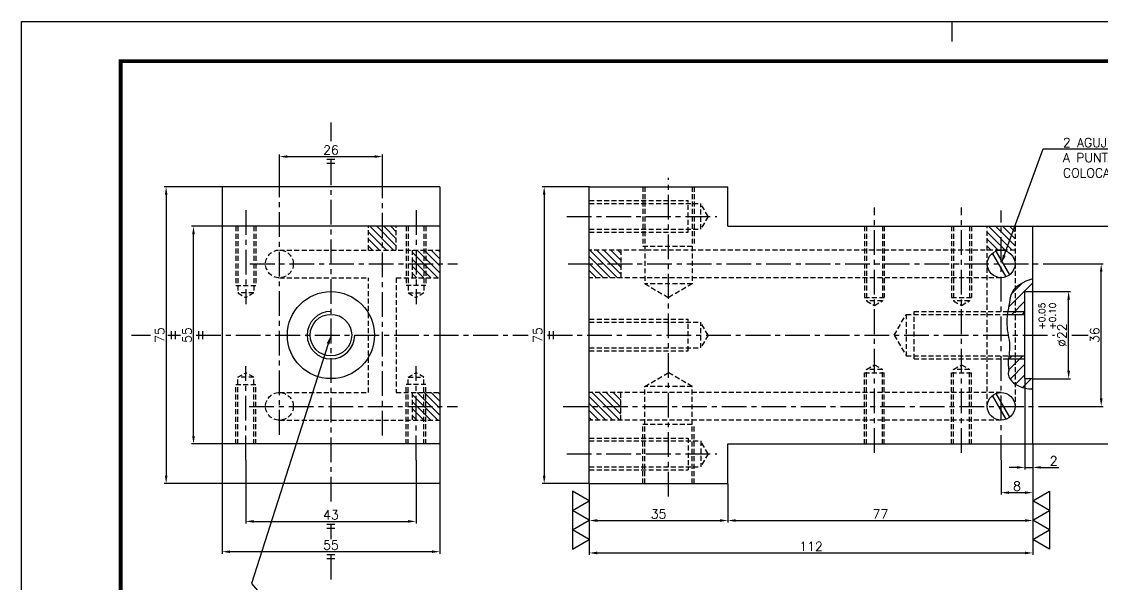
# Model space of a CAD drawing. Extents: x 0 to 420, y 0 to 297.
# Drawn here: x 0 to 272.9, y 154.8 to 297 of the extents above; entities that cross this region are included whole.
import ezdxf
from ezdxf import colors
from ezdxf.entities.mleader import LeaderData, LeaderLine
from ezdxf.math import Vec2, Vec3

# ---------------------------------------------------------------- set-up
doc = ezdxf.new("R2010")
doc.units = 0
doc.header["$LTSCALE"] = 5
doc.header["$MEASUREMENT"] = 0
doc.linetypes.add('CENTER', pattern=[2, 1.25, -0.25, 0.25, -0.25])
doc.linetypes.add('HIDDEN', pattern=[0.375, 0.25, -0.125])
doc.layers.get('0').update_dxf_attribs({"linetype": 'CONTINUOUS'})
doc.layers.get('DEFPOINTS').update_dxf_attribs({"linetype": 'CONTINUOUS'})
for name, color, linetype in [('0-CO', 3, 'CONTINUOUS'), ('CL', 1, 'CENTER'), ('CO', 3, 'CONTINUOUS'), ('FI', 1, 'CONTINUOUS'), ('OC', 1, 'HIDDEN'), ('RY', 5, 'CONTINUOUS')]:
    doc.layers.add(name, color=color, linetype=linetype)
doc.styles.add('ROMANS', font='ROMANS.SHX')
doc.dimstyles.new('1', dxfattribs={"dimtxt": 2.3, "dimasz": 2, "dimexe": 0.5, "dimexo": 0.0625, "dimgap": 0.5, "dimtad": 1, "dimdec": 4, "dimdsep": 46, "dimtxsty": 'ROMANS', "dimcen": -2, "dimclrt": 7, "dimadec": 0, "dimazin": 0, "dimtfac": 0.869565, "dimtdec": 4, "dimtmove": 0, "dimatfit": 3, "dimfxl": 1, "dimtolj": 1, "dimarcsym": 0})
pattern_1 = [(135, (12802.9719, 19673.561), (-0.883883476, -0.883883476), [])]
pattern_2 = [(135, (12838.3011, 19673.561), (-0.883883476, -0.883883476), [])]

# ---------------------------------------------------------------- blocks, each defined once
blk = doc.blocks.new('A3G')
blk.add_line((235, 292), (235, 297))
blk.add_lwpolyline([(0, 297), (420, 297), (420, 0), (0, 0)], close=True)
at = {"const_width": 1}
blk.add_lwpolyline([(25, 287), (410, 287), (410, 10), (25, 10)], close=True, dxfattribs=at)
blk = doc.blocks.new('*D32')
at = {"layer": 'CO', "color": 0, "lineweight": -2}
for p, q in [((143.35, 180.21), (143.35, 170.42)), ((178.35, 180.21), (178.35, 170.42)), ((145.35, 170.92), (176.35, 170.92))]:
    blk.add_line(p, q, dxfattribs=at)
at = {"layer": 'CO', "color": 0}
for points in [[(145.35, 171.26), (145.35, 170.59), (143.35, 170.92)], [(176.35, 171.26), (176.35, 170.59), (178.35, 170.92)]]:
    blk.add_solid(points, dxfattribs=at)
at = {"layer": 'DEFPOINTS', "color": 0}
for p in [(143.35, 180.27), (178.35, 180.27), (178.35, 170.92)]:
    blk.add_point(p, dxfattribs=at)
at = {"layer": 'CO', "color": 7, "insert": (160.85, 172.57), "char_height": 2.3, "attachment_point": 5, "style": 'ROMANS'}
blk.add_mtext('\\A1;35', dxfattribs=at)
blk = doc.blocks.new('*D33')
at = {"layer": 'CO', "color": 0, "lineweight": -2}
for p, q in [((255.35, 190.21), (255.35, 170.42)), ((178.35, 180.21), (178.35, 170.42)), ((180.35, 170.92), (253.35, 170.92))]:
    blk.add_line(p, q, dxfattribs=at)
at = {"layer": 'CO', "color": 0}
for points in [[(180.35, 171.26), (180.35, 170.59), (178.35, 170.92)], [(253.35, 171.26), (253.35, 170.59), (255.35, 170.92)]]:
    blk.add_solid(points, dxfattribs=at)
at = {"layer": 'DEFPOINTS', "color": 0}
for p in [(255.35, 190.27), (178.35, 180.27), (255.35, 170.92)]:
    blk.add_point(p, dxfattribs=at)
at = {"layer": 'CO', "color": 7, "insert": (216.85, 172.57), "char_height": 2.3, "attachment_point": 5, "style": 'ROMANS'}
blk.add_mtext('\\A1;77', dxfattribs=at)
blk = doc.blocks.new('*D34')
at = {"layer": 'CO', "color": 0, "lineweight": -2}
for p, q in [((255.35, 190.21), (255.35, 162.23)), ((143.35, 180.21), (143.35, 162.23)), ((145.35, 162.73), (253.35, 162.73))]:
    blk.add_line(p, q, dxfattribs=at)
at = {"layer": 'CO', "color": 0}
for points in [[(145.35, 163.06), (145.35, 162.39), (143.35, 162.73)], [(253.35, 163.06), (253.35, 162.39), (255.35, 162.73)]]:
    blk.add_solid(points, dxfattribs=at)
at = {"layer": 'DEFPOINTS', "color": 0}
for p in [(255.35, 190.27), (143.35, 180.27), (255.35, 162.73)]:
    blk.add_point(p, dxfattribs=at)
at = {"layer": 'CO', "color": 7, "insert": (199.35, 164.38), "char_height": 2.3, "attachment_point": 5, "style": 'ROMANS'}
blk.add_mtext('\\A1;112', dxfattribs=at)
blk = doc.blocks.new('*D43')
at = {"layer": 'CO', "color": 0, "lineweight": -2}
for p, q in [((255.35, 190.15), (255.35, 177.47)), ((247.35, 186.18), (247.35, 177.47)), ((249.35, 177.97), (253.35, 177.97))]:
    blk.add_line(p, q, dxfattribs=at)
at = {"layer": 'CO', "color": 0}
for points in [[(249.35, 178.31), (249.35, 177.64), (247.35, 177.97)], [(253.35, 178.31), (253.35, 177.64), (255.35, 177.97)]]:
    blk.add_solid(points, dxfattribs=at)
at = {"layer": 'DEFPOINTS', "color": 0}
for p in [(255.35, 190.21), (247.35, 186.25), (255.35, 177.97)]:
    blk.add_point(p, dxfattribs=at)
at = {"layer": 'CO', "color": 7, "insert": (251.35, 179.62), "char_height": 2.3, "attachment_point": 5, "style": 'ROMANS'}
blk.add_mtext('\\A1;8', dxfattribs=at)
blk = doc.blocks.new('*D44')
at = {"layer": 'CO', "color": 0, "lineweight": -2}
for p, q in [((259.73, 235.77), (273.12, 235.77)), ((272.62, 201.77), (272.62, 233.77)), ((259.73, 199.77), (273.12, 199.77))]:
    blk.add_line(p, q, dxfattribs=at)
at = {"layer": 'CO', "color": 0}
for points in [[(272.28, 233.77), (272.95, 233.77), (272.62, 235.77)], [(272.28, 201.77), (272.95, 201.77), (272.62, 199.77)]]:
    blk.add_solid(points, dxfattribs=at)
at = {"layer": 'DEFPOINTS', "color": 0}
for p in [(259.66, 235.77), (272.62, 235.77), (259.66, 199.77)]:
    blk.add_point(p, dxfattribs=at)
at = {"layer": 'CO', "color": 7, "insert": (270.97, 217.77), "char_height": 2.3, "attachment_point": 5, "rotation": 90, "style": 'ROMANS'}
blk.add_mtext('\\A1;36', dxfattribs=at)
blk = doc.blocks.new('*D45')
at = {"layer": 'CO', "color": 0, "lineweight": -2}
for p, q in [((255.41, 245.27), (281.31, 245.27)), ((280.81, 243.27), (280.81, 192.27)), ((255.41, 190.27), (281.31, 190.27))]:
    blk.add_line(p, q, dxfattribs=at)
at = {"layer": 'CO', "color": 0}
for points in [[(280.47, 243.27), (281.14, 243.27), (280.81, 245.27)], [(280.47, 192.27), (281.14, 192.27), (280.81, 190.27)]]:
    blk.add_solid(points, dxfattribs=at)
at = {"layer": 'DEFPOINTS', "color": 0}
for p in [(255.35, 245.27), (255.35, 190.27), (280.81, 190.27)]:
    blk.add_point(p, dxfattribs=at)
at = {"layer": 'CO', "color": 7, "insert": (279.16, 217.77), "char_height": 2.3, "attachment_point": 5, "rotation": 90, "style": 'ROMANS'}
blk.add_mtext('\\A1;55', dxfattribs=at)
blk = doc.blocks.new('*D46')
at = {"layer": 'CO', "color": 0, "lineweight": -2}
for p, q in [((143.29, 255.27), (131.46, 255.27)), ((131.96, 253.27), (131.96, 182.27)), ((143.29, 180.27), (131.46, 180.27))]:
    blk.add_line(p, q, dxfattribs=at)
at = {"layer": 'CO', "color": 0}
for points in [[(131.62, 253.27), (132.29, 253.27), (131.96, 255.27)], [(131.62, 182.27), (132.29, 182.27), (131.96, 180.27)]]:
    blk.add_solid(points, dxfattribs=at)
at = {"layer": 'DEFPOINTS', "color": 0}
for p in [(143.35, 255.27), (131.96, 180.27), (143.35, 180.27)]:
    blk.add_point(p, dxfattribs=at)
at = {"layer": 'CO', "color": 7, "insert": (130.31, 217.77), "char_height": 2.3, "attachment_point": 5, "rotation": 90, "style": 'ROMANS'}
blk.add_mtext('\\A1;75', dxfattribs=at)
blk = doc.blocks.new('*D47')
at = {"layer": 'CO', "color": 0, "lineweight": -2}
for p, q in [((50.61, 180.21), (50.61, 162.55)), ((105.61, 180.21), (105.61, 162.55)), ((103.61, 163.05), (52.61, 163.05))]:
    blk.add_line(p, q, dxfattribs=at)
at = {"layer": 'CO', "color": 0}
for points in [[(52.61, 163.38), (52.61, 162.71), (50.61, 163.05)], [(103.61, 163.38), (103.61, 162.71), (105.61, 163.05)]]:
    blk.add_solid(points, dxfattribs=at)
at = {"layer": 'DEFPOINTS', "color": 0}
for p in [(50.61, 180.27), (105.61, 180.27), (50.61, 163.05)]:
    blk.add_point(p, dxfattribs=at)
at = {"layer": 'CO', "color": 7, "insert": (78.11, 164.7), "char_height": 2.3, "attachment_point": 5, "style": 'ROMANS'}
blk.add_mtext('\\A1;55', dxfattribs=at)
blk = doc.blocks.new('*D48')
at = {"layer": 'CO', "color": 0, "lineweight": -2}
for p, q in [((50.54, 245.27), (42.91, 245.27)), ((43.41, 192.27), (43.41, 243.27)), ((50.54, 190.27), (42.91, 190.27))]:
    blk.add_line(p, q, dxfattribs=at)
at = {"layer": 'CO', "color": 0}
for points in [[(43.07, 243.27), (43.74, 243.27), (43.41, 245.27)], [(43.07, 192.27), (43.74, 192.27), (43.41, 190.27)]]:
    blk.add_solid(points, dxfattribs=at)
at = {"layer": 'DEFPOINTS', "color": 0}
for p in [(43.41, 245.27), (50.61, 245.27), (50.61, 190.27)]:
    blk.add_point(p, dxfattribs=at)
at = {"layer": 'CO', "color": 7, "insert": (41.76, 217.77), "char_height": 2.3, "attachment_point": 5, "rotation": 90, "style": 'ROMANS'}
blk.add_mtext('\\A1;55', dxfattribs=at)
blk = doc.blocks.new('*D49')
at = {"layer": 'CO', "color": 0, "lineweight": -2}
for p, q in [((50.54, 255.27), (35.99, 255.27)), ((36.49, 253.27), (36.49, 182.27)), ((50.54, 180.27), (35.99, 180.27))]:
    blk.add_line(p, q, dxfattribs=at)
at = {"layer": 'CO', "color": 0}
for points in [[(36.16, 253.27), (36.83, 253.27), (36.49, 255.27)], [(36.16, 182.27), (36.83, 182.27), (36.49, 180.27)]]:
    blk.add_solid(points, dxfattribs=at)
at = {"layer": 'DEFPOINTS', "color": 0}
for p in [(50.61, 255.27), (36.49, 180.27), (50.61, 180.27)]:
    blk.add_point(p, dxfattribs=at)
at = {"layer": 'CO', "color": 7, "insert": (34.84, 217.77), "char_height": 2.3, "attachment_point": 5, "rotation": 90, "style": 'ROMANS'}
blk.add_mtext('\\A1;75', dxfattribs=at)
blk = doc.blocks.new('*D51')
at = {"layer": 'CO', "color": 0, "lineweight": -2}
for p, q in [((65.11, 257.61), (65.11, 263.39)), ((67.11, 262.89), (89.11, 262.89)), ((91.11, 257.61), (91.11, 263.39))]:
    blk.add_line(p, q, dxfattribs=at)
at = {"layer": 'CO', "color": 0}
for points in [[(67.11, 263.23), (67.11, 262.56), (65.11, 262.89)], [(89.11, 263.23), (89.11, 262.56), (91.11, 262.89)]]:
    blk.add_solid(points, dxfattribs=at)
at = {"layer": 'DEFPOINTS', "color": 0}
for p in [(91.11, 262.89), (65.11, 257.55), (91.11, 257.55)]:
    blk.add_point(p, dxfattribs=at)
at = {"layer": 'CO', "color": 7, "insert": (78.11, 264.54), "char_height": 2.3, "attachment_point": 5, "style": 'ROMANS'}
blk.add_mtext('\\A1;26', dxfattribs=at)
blk = doc.blocks.new('*D52')
at = {"layer": 'CO', "color": 0, "lineweight": -2}
for p, q in [((56.61, 186.14), (56.61, 170.21)), ((99.61, 186.14), (99.61, 170.21)), ((58.61, 170.71), (97.61, 170.71))]:
    blk.add_line(p, q, dxfattribs=at)
at = {"layer": 'CO', "color": 0}
for points in [[(58.61, 171.04), (58.61, 170.37), (56.61, 170.71)], [(97.61, 171.04), (97.61, 170.37), (99.61, 170.71)]]:
    blk.add_solid(points, dxfattribs=at)
at = {"layer": 'DEFPOINTS', "color": 0}
for p in [(56.61, 186.2), (99.61, 186.2), (99.61, 170.71)]:
    blk.add_point(p, dxfattribs=at)
at = {"layer": 'CO', "color": 7, "insert": (78.11, 172.36), "char_height": 2.3, "attachment_point": 5, "style": 'ROMANS'}
blk.add_mtext('\\A1;43', dxfattribs=at)
blk = doc.blocks.new('*D53')
at = {"layer": 'CO', "color": 0, "lineweight": -2}
for p, q in [((255.41, 228.77), (264.89, 228.77)), ((264.39, 208.77), (264.39, 226.77)), ((255.41, 206.77), (264.89, 206.77))]:
    blk.add_line(p, q, dxfattribs=at)
at = {"layer": 'CO', "color": 0}
for points in [[(264.06, 226.77), (264.73, 226.77), (264.39, 228.77)], [(264.06, 208.77), (264.73, 208.77), (264.39, 206.77)]]:
    blk.add_solid(points, dxfattribs=at)
at = {"layer": 'DEFPOINTS', "color": 0}
for p in [(255.35, 228.77), (264.39, 228.77), (255.35, 206.77)]:
    blk.add_point(p, dxfattribs=at)
at = {"layer": 'CO', "color": 7, "insert": (262.74, 217.77), "char_height": 2.3, "attachment_point": 5, "rotation": 90, "style": 'ROMANS'}
blk.add_mtext('\\A1;%%C22', dxfattribs=at)
blk = doc.blocks.new('*D54')
at = {"layer": 'CO', "color": 0, "lineweight": -2}
for p, q in [((253.35, 206.71), (253.35, 183.85)), ((255.35, 190.21), (255.35, 183.85)), ((251.35, 184.35), (249.35, 184.35)), ((253.35, 184.35), (255.35, 184.35)), ((257.35, 184.35), (261.88, 184.35))]:
    blk.add_line(p, q, dxfattribs=at)
at = {"layer": 'CO', "color": 0}
for points in [[(251.35, 184.68), (251.35, 184.02), (253.35, 184.35)], [(257.35, 184.68), (257.35, 184.02), (255.35, 184.35)]]:
    blk.add_solid(points, dxfattribs=at)
at = {"layer": 'DEFPOINTS', "color": 0}
for p in [(253.35, 206.77), (255.35, 190.27), (255.35, 184.35)]:
    blk.add_point(p, dxfattribs=at)
at = {"layer": 'CO', "color": 7, "insert": (260.61, 186), "char_height": 2.3, "attachment_point": 5, "style": 'ROMANS'}
blk.add_mtext('\\A1;2', dxfattribs=at)
blk = doc.blocks.new('TOL')
at = {"layer": '0-CO', "style": 'ROMANS'}
for tag, p in [('TOLSUP', (2.34, 3.94)), ('TOLINF', (2.34, 1.29))]:
    blk.add_attdef(tag, p, '', height=1.64, dxfattribs=at)

msp = doc.modelspace()

# ---------------------------------------------------------------- hatches: boundary and pattern name
at = {"layer": 'CO'}
h = msp.add_hatch(dxfattribs=at)
h.set_pattern_fill('ANSI31', color=256, scale=10, angle=90, style=0)
h.set_pattern_definition(pattern_2)
h.paths.add_polyline_path([(94.60617, 239.27395), (94.60617, 245.27395), (91.10617, 245.27395), (91.10617, 239.27395)])
h.paths.add_polyline_path([(87.60617, 239.27395), (91.10617, 239.27395), (91.10617, 245.27395), (87.60617, 245.27395)])
h = msp.add_hatch(dxfattribs=at)
h.set_pattern_fill('ANSI31', color=256, scale=10, angle=90, style=0)
h.set_pattern_definition([(135, (12994.5428, 19673.561), (-0.883883476, -0.883883476), [])])
h.paths.add_polyline_path([(247.34794, 245.27395), (247.34794, 239.27395), (250.84794, 239.27395), (250.84794, 245.27395)])
h.paths.add_polyline_path([(243.84794, 245.27395), (243.84794, 239.27395), (247.34794, 239.27395), (247.34794, 245.27395)])
h = msp.add_hatch(dxfattribs=at)
h.set_pattern_fill('ANSI31', color=256, scale=10, angle=90, style=0)
h.set_pattern_definition([(135, (12838.3011, 19709.561), (-0.883883476, -0.883883476), [])])
h.paths.add_polyline_path([(102.10617, 235.77395), (102.10617, 232.27395), (105.60617, 232.27395), (105.60617, 235.77395)])
h.paths.add_polyline_path([(102.10617, 239.27395), (102.10617, 235.77395), (105.60617, 235.77395), (105.60617, 239.27395)])
h.paths.add_polyline_path([(101.60617, 239.27395), (101.60617, 235.77395), (102.10617, 235.77395), (102.10617, 239.27395)])
h.paths.add_polyline_path([(101.60617, 235.77395), (101.60617, 232.27395), (102.10617, 232.27395), (102.10617, 235.77395)])
h.paths.add_polyline_path([(99.60617, 235.77395), (99.60617, 232.27395), (101.60617, 232.27395), (101.60617, 235.77395)])
h.paths.add_polyline_path([(99.60617, 239.27395), (99.60617, 235.77395), (101.60617, 235.77395), (101.60617, 239.27395)])
h.paths.add_polyline_path([(98.60617, 239.27395), (98.60617, 235.77395), (99.60617, 235.77395), (99.60617, 239.27395)])
h.paths.add_polyline_path([(98.60617, 235.77395), (98.60617, 232.27395), (99.60617, 232.27395), (99.60617, 235.77395)])
h = msp.add_hatch(dxfattribs=at)
h.set_pattern_fill('ANSI31', color=256, scale=10, angle=90, style=0)
h.set_pattern_definition(pattern_1)
h.paths.add_polyline_path([(143.34794, 235.77395), (143.34794, 232.27395), (151.34794, 232.27395), (151.34794, 235.77395)])
h.paths.add_polyline_path([(143.34794, 239.27395), (143.34794, 235.77395), (151.34794, 235.77395), (151.34794, 239.27395)])
h = msp.add_hatch(dxfattribs=at)
h.set_pattern_fill('ANSI31', color=256, scale=10, angle=90, style=0)
h.set_pattern_definition(pattern_2)
h.paths.add_polyline_path([(102.10617, 199.77395), (102.10617, 196.27395), (105.60617, 196.27395), (105.60617, 199.77395)])
h.paths.add_polyline_path([(102.10617, 203.27395), (102.10617, 199.77395), (105.60617, 199.77395), (105.60617, 203.27395)])
h.paths.add_polyline_path([(101.60617, 203.27395), (101.60617, 199.77395), (102.10617, 199.77395), (102.10617, 203.27395)])
h.paths.add_polyline_path([(101.60617, 199.77395), (101.60617, 196.27395), (102.10617, 196.27395), (102.10617, 199.77395)])
h.paths.add_polyline_path([(99.60617, 199.77395), (99.60617, 196.27395), (101.60617, 196.27395), (101.60617, 199.77395)])
h.paths.add_polyline_path([(99.60617, 203.27395), (99.60617, 199.77395), (101.60617, 199.77395), (101.60617, 203.27395)])
h.paths.add_polyline_path([(98.60617, 203.27395), (98.60617, 199.77395), (99.60617, 199.77395), (99.60617, 203.27395)])
h.paths.add_polyline_path([(98.60617, 199.77395), (98.60617, 196.27395), (99.60617, 196.27395), (99.60617, 199.77395)])
h = msp.add_hatch(dxfattribs=at)
h.set_pattern_fill('ANSI31', color=256, scale=10, angle=90, style=0)
h.set_pattern_definition(pattern_1)
h.paths.add_polyline_path([(143.34794, 199.77395), (143.34794, 196.27395), (151.34794, 196.27395), (151.34794, 199.77395)])
h.paths.add_polyline_path([(143.34794, 203.27395), (143.34794, 199.77395), (151.34794, 199.77395), (151.34794, 203.27395)])
at = {"layer": 'RY'}
h = msp.add_hatch(dxfattribs=at)
h.set_pattern_fill('ANSI31', color=256, scale=15, style=0)
h.set_pattern_definition([(45, (9952.4149, -10022.9825), (-1.32582521, 1.32582521), [])])
h.paths.add_polyline_path([(253.34794, 228.77395), (255.34794, 228.77395), (255.34794, 232.01217), (253.56692, 231.38177), (252.20557, 230.69262), (251.20281, 229.95732), (250.84794, 229.57042), (250.84794, 223.77395), (253.34794, 223.77395)])
h.paths.add_polyline_path([(250.84794, 229.57042), (250.49759, 229.18847), (250.02885, 228.39865), (249.73552, 227.60045), (249.55655, 226.80648), (249.43086, 226.02932), (249.30867, 225.27874), (249.1852, 224.55324), (249.06692, 223.84847), (249.05538, 223.77395), (250.84794, 223.77395)])
h.paths.add_polyline_path([(250.84794, 223.77395), (249.05538, 223.77395), (248.96034, 223.1601), (248.94254, 223.02395), (250.84794, 223.02395)])
h.paths.add_polyline_path([(253.34794, 223.77395), (250.84794, 223.77395), (250.84794, 223.02395), (253.34794, 223.02395)])
h.paths.add_polyline_path([(253.34794, 211.77395), (250.84794, 211.77395), (250.84794, 205.45043), (251.05653, 205.29826), (251.72298, 204.91953), (252.48784, 204.59777), (253.34861, 204.35611), (254.3028, 204.21768), (255.34794, 204.20561), (255.34794, 206.77395), (253.34794, 206.77395)])
h.paths.add_polyline_path([(250.84794, 211.77395), (249.17928, 211.77395), (249.1376, 211.45446), (249.10111, 211.05396), (249.09211, 210.69595), (249.10601, 210.37572), (249.13545, 210.08693), (249.17307, 209.82326), (249.2115, 209.57838), (249.24339, 209.34596), (249.26138, 209.11966), (249.25811, 208.89316), (249.2303, 208.66057), (249.19099, 208.41783), (249.1573, 208.1613), (249.14636, 207.88736), (249.17528, 207.59239), (249.26118, 207.27276), (249.4212, 206.92485), (249.67244, 206.54503), (250.02877, 206.13414), (250.49096, 205.71084), (250.84794, 205.45043)])
h.paths.add_polyline_path([(250.84794, 212.52395), (249.28567, 212.52395), (249.26458, 212.37407), (249.19516, 211.89564), (249.17928, 211.77395), (250.84794, 211.77395)])
h.paths.add_polyline_path([(253.34794, 212.52395), (250.84794, 212.52395), (250.84794, 211.77395), (253.34794, 211.77395)])

# ---------------------------------------------------------------- linework, layer by layer
for p, q in [((105.60617, 255.27395), (50.60617, 255.27395)), ((50.60617, 255.27395), (50.60617, 180.27395)), ((105.60617, 255.27395), (105.60617, 180.27395)), ((143.34794, 255.27395), (178.34794, 255.27395)), ((143.34794, 180.27395), (143.34794, 255.27395)), ((178.34794, 245.27395), (178.34794, 255.27395)), ((105.60617, 245.27395), (50.60617, 245.27395)), ((178.34794, 245.27395), (255.34794, 245.27395)), ((255.34794, 190.27395), (255.34794, 245.27395)), ((248.64697, 232.52395), (245.18287, 238.52395)), ((249.513, 233.02395), (246.0489, 239.02395)), ((253.34794, 228.77395), (255.34794, 228.77395)), ((253.34794, 206.77395), (253.34794, 228.77395)), ((248.94254, 223.02395), (253.34794, 223.02395)), ((249.28567, 212.52395), (253.34794, 212.52395)), ((253.34794, 206.77395), (255.34794, 206.77395)), ((248.64697, 196.52395), (245.18287, 202.52395)), ((249.513, 197.02395), (246.0489, 203.02395)), ((105.60617, 190.27395), (50.60617, 190.27395)), ((178.34794, 190.27395), (255.34794, 190.27395)), ((178.34794, 180.27395), (178.34794, 190.27395)), ((105.60617, 180.27395), (50.60617, 180.27395)), ((143.34794, 180.27395), (178.34794, 180.27395))]:
    msp.add_line(p, q)
for centre, radius in [((247.34794, 235.77395), 3.5), ((78.10617, 217.77395), 11), ((78.10617, 217.77395), 5.25), ((247.34794, 199.77395), 3.5)]:
    msp.add_circle(centre, radius)
at = {"layer": 'CL'}
for p, q in [((78.10617, 271.52439), (78.10617, 266.79201)), ((78.10617, 261.94421), (78.10617, 174.45971)), ((65.10617, 192.60943), (65.10617, 257.54565)), ((91.10617, 192.39663), (91.10617, 257.54565)), ((163.34794, 176.98246), (163.34794, 257.54565)), ((56.60617, 249.34713), (56.60617, 225.5863)), ((99.60617, 249.34713), (99.60617, 225.5863)), ((215.34794, 188.04637), (215.34794, 250.01057)), ((237.34794, 188.04637), (237.34794, 250.01057)), ((247.34794, 186.24695), (247.34794, 249.25655)), ((137.64594, 247.77395), (175.56421, 247.77395)), ((57.65598, 235.77395), (110.05408, 235.77395)), ((137.97403, 235.77395), (259.66353, 235.77395)), ((27.74363, 217.77395), (32.51876, 217.77395)), ((36.95408, 217.77395), (40.15013, 217.77395)), ((44.06365, 217.77395), (127.95173, 217.77395)), ((132.81831, 217.77395), (260.86185, 217.77395)), ((265.1994, 217.77395), (269.32807, 217.77395)), ((56.60617, 186.20078), (56.60617, 209.96161)), ((99.60617, 186.20078), (99.60617, 209.96161)), ((57.46366, 199.77395), (110.05408, 199.77395)), ((136.7922, 199.77395), (259.66353, 199.77395)), ((137.64594, 187.77395), (175.56421, 187.77395)), ((78.10617, 170.01731), (78.10617, 166.21874)), ((78.10617, 162.29139), (78.10617, 155.29429))]:
    msp.add_line(p, q, dxfattribs=at)
at = {"layer": 'CO'}
for p, q in [((79.07808, 262.11851), (77.07796, 262.11851)), ((79.07808, 261.11851), (77.07796, 261.11851)), ((37.77241, 218.74586), (37.77241, 216.74574)), ((38.77241, 218.74586), (38.77241, 216.74574)), ((44.68716, 218.74586), (44.68716, 216.74574)), ((45.68716, 218.74586), (45.68716, 216.74574)), ((133.23613, 218.74586), (133.23613, 216.74574)), ((134.23613, 218.74586), (134.23613, 216.74574)), ((79.07808, 169.93203), (77.07796, 169.93203)), ((79.07808, 168.93203), (77.07796, 168.93203)), ((79.07808, 162.27133), (77.07796, 162.27133)), ((79.07808, 161.27133), (77.07796, 161.27133))]:
    msp.add_line(p, q, dxfattribs=at)
for points in [[(143.34794, 175.9362), (139.11454, 178.38035), (139.11454, 173.49205)], [(255.34794, 175.9362), (259.58133, 178.38035), (259.58133, 173.49205)], [(143.34794, 171.04789), (139.11454, 173.49205), (139.11454, 168.60374)], [(255.34794, 171.04789), (259.58133, 173.49205), (259.58133, 168.60374)], [(143.34794, 166.15959), (139.11454, 168.60374), (139.11454, 163.71544)], [(255.34794, 166.15959), (259.58133, 168.60374), (259.58133, 163.71544)]]:
    msp.add_lwpolyline(points, close=True, dxfattribs=at)
at = {"layer": 'FI'}
for p, q in [((249.05538, 223.77395), (253.34794, 223.77395)), ((249.17928, 211.77395), (253.34794, 211.77395))]:
    msp.add_line(p, q, dxfattribs=at)
msp.add_lwpolyline([(255.34794, 232.01217), (253.56692, 231.38177), (252.20557, 230.69262), (251.20281, 229.95732), (250.49759, 229.18847), (250.02885, 228.39865), (249.73552, 227.60045), (249.55655, 226.80648), (249.43086, 226.02932), (249.30867, 225.27874), (249.1852, 224.55324), (249.06692, 223.84847), (248.96034, 223.1601), (248.87193, 222.48379), (248.80818, 221.81521), (248.77557, 221.15003), (248.78059, 220.48391), (248.82683, 219.81369), (248.90626, 219.14094), (249.00795, 218.46842), (249.12098, 217.79886), (249.23441, 217.13502), (249.33733, 216.47965), (249.4188, 215.83549), (249.4679, 215.2053), (249.47706, 214.59193), (249.45211, 213.9987), (249.40225, 213.42903), (249.33668, 212.88635), (249.26458, 212.37407), (249.19516, 211.89564), (249.1376, 211.45446), (249.10111, 211.05396), (249.09211, 210.69595), (249.10601, 210.37572), (249.13545, 210.08693), (249.17307, 209.82326), (249.2115, 209.57838), (249.24339, 209.34596), (249.26138, 209.11966), (249.25811, 208.89316), (249.2303, 208.66057), (249.19099, 208.41783), (249.1573, 208.1613), (249.14636, 207.88736), (249.17528, 207.59239), (249.26118, 207.27276), (249.4212, 206.92485), (249.67244, 206.54503), (250.02877, 206.13414), (250.49096, 205.71084), (251.05653, 205.29826), (251.72298, 204.91953), (252.48784, 204.59777), (253.34861, 204.35611), (254.3028, 204.21768), (255.34794, 204.20561)], dxfattribs=at)
msp.add_arc((78.10617, 217.77395), 6, 90, 0, dxfattribs=at)
at = {"layer": 'OC'}
for p, q in [((156.84794, 255.27395), (156.84794, 240.27395)), ((157.34794, 255.27395), (157.34794, 230.73806)), ((169.34794, 255.27395), (169.34794, 230.73806)), ((169.84794, 255.27395), (169.84794, 240.27395)), ((143.34794, 251.77395), (168.34794, 251.77395)), ((168.34794, 243.77395), (168.34794, 251.77395)), ((143.34794, 251.02395), (171.47155, 251.02395)), ((173.34794, 247.77395), (171.47155, 251.02395)), ((171.47155, 244.52395), (171.47155, 251.02395)), ((173.34794, 247.77395), (171.47155, 244.52395)), ((54.10617, 245.27395), (54.10617, 230.27395)), ((54.60617, 245.27395), (54.60617, 228.42865)), ((58.60617, 245.27395), (58.60617, 228.42865)), ((59.10617, 245.27395), (59.10617, 230.27395)), ((87.60617, 239.27395), (87.60617, 245.27395)), ((94.60617, 239.27395), (94.60617, 245.27395)), ((97.10617, 245.27395), (97.10617, 230.27395)), ((97.60617, 245.27395), (97.60617, 228.42865)), ((101.60617, 245.27395), (101.60617, 228.42865)), ((102.10617, 245.27395), (102.10617, 230.27395)), ((143.34794, 244.52395), (171.47155, 244.52395)), ((143.34794, 243.77395), (168.34794, 243.77395)), ((212.84794, 245.27395), (212.84794, 227.27395)), ((213.34794, 245.27395), (213.34794, 226.42865)), ((217.34794, 245.27395), (217.34794, 226.42865)), ((217.84794, 245.27395), (217.84794, 227.27395)), ((234.84794, 245.27395), (234.84794, 227.27395)), ((235.34794, 245.27395), (235.34794, 226.42865)), ((239.34794, 245.27395), (239.34794, 226.42865)), ((239.84794, 245.27395), (239.84794, 227.27395)), ((243.84794, 199.77395), (243.84794, 245.27395)), ((250.84794, 245.27395), (250.84794, 199.77395)), ((156.84794, 240.27395), (169.84794, 240.27395)), ((65.10617, 239.27395), (105.60617, 239.27395)), ((98.60617, 239.27395), (98.60617, 232.27395)), ((250.84794, 239.27395), (143.34794, 239.27395)), ((151.34794, 239.27395), (151.34794, 232.27395)), ((65.10617, 232.27395), (87.60617, 232.27395)), ((87.60617, 203.27395), (87.60617, 232.27395)), ((94.60617, 232.27395), (105.60617, 232.27395)), ((94.60617, 232.27395), (94.60617, 203.27395)), ((247.34794, 232.27395), (143.34794, 232.27395)), ((54.10617, 230.27395), (59.10617, 230.27395)), ((102.10617, 230.27395), (97.10617, 230.27395)), ((157.34794, 230.73806), (163.34794, 227.27395)), ((169.34794, 230.73806), (157.34794, 230.73806)), ((169.34794, 230.73806), (163.34794, 227.27395)), ((54.60617, 228.42865), (56.60617, 227.27395)), ((58.60617, 228.42865), (54.60617, 228.42865)), ((58.60617, 228.42865), (56.60617, 227.27395)), ((97.60617, 228.42865), (99.60617, 227.27395)), ((97.60617, 228.42865), (101.60617, 228.42865)), ((101.60617, 228.42865), (99.60617, 227.27395)), ((212.84794, 227.27395), (217.84794, 227.27395)), ((234.84794, 227.27395), (239.84794, 227.27395)), ((213.34794, 226.42865), (215.34794, 225.27395)), ((217.34794, 226.42865), (213.34794, 226.42865)), ((215.34794, 225.27395), (217.34794, 226.42865)), ((235.34794, 226.42865), (237.34794, 225.27395)), ((239.34794, 226.42865), (235.34794, 226.42865)), ((237.34794, 225.27395), (239.34794, 226.42865)), ((143.34794, 221.77395), (168.34794, 221.77395)), ((168.34794, 213.77395), (168.34794, 221.77395)), ((220.34794, 217.77395), (223.37902, 223.02395)), ((223.37902, 223.02395), (248.94254, 223.02395)), ((223.37902, 223.02395), (223.37902, 212.52395)), ((225.34794, 223.77395), (249.05538, 223.77395)), ((225.34794, 211.77395), (225.34794, 223.77395)), ((143.34794, 221.02395), (171.47155, 221.02395)), ((173.34794, 217.77395), (171.47155, 221.02395)), ((171.47155, 214.52395), (171.47155, 221.02395)), ((173.34794, 217.77395), (171.47155, 214.52395)), ((220.34794, 217.77395), (223.37902, 212.52395)), ((143.34794, 214.52395), (171.47155, 214.52395)), ((143.34794, 213.77395), (168.34794, 213.77395)), ((213.34794, 209.11925), (215.34794, 210.27395)), ((215.34794, 210.27395), (217.34794, 209.11925)), ((223.37902, 212.52395), (249.28567, 212.52395)), ((225.34794, 211.77395), (249.17928, 211.77395)), ((235.34794, 209.11925), (237.34794, 210.27395)), ((237.34794, 210.27395), (239.34794, 209.11925)), ((54.60617, 207.11925), (56.60617, 208.27395)), ((58.60617, 207.11925), (56.60617, 208.27395)), ((97.60617, 207.11925), (99.60617, 208.27395)), ((101.60617, 207.11925), (99.60617, 208.27395)), ((157.34794, 204.80985), (163.34794, 208.27395)), ((169.34794, 204.80985), (163.34794, 208.27395)), ((212.84794, 208.27395), (217.84794, 208.27395)), ((212.84794, 190.27395), (212.84794, 208.27395)), ((213.34794, 190.27395), (213.34794, 209.11925)), ((217.34794, 209.11925), (213.34794, 209.11925)), ((217.34794, 190.27395), (217.34794, 209.11925)), ((217.84794, 190.27395), (217.84794, 208.27395)), ((234.84794, 208.27395), (239.84794, 208.27395)), ((234.84794, 190.27395), (234.84794, 208.27395)), ((235.34794, 190.27395), (235.34794, 209.11925)), ((239.34794, 209.11925), (235.34794, 209.11925)), ((239.34794, 190.27395), (239.34794, 209.11925)), ((239.84794, 190.27395), (239.84794, 208.27395)), ((54.10617, 205.27395), (59.10617, 205.27395)), ((54.10617, 190.27395), (54.10617, 205.27395)), ((54.60617, 190.27395), (54.60617, 207.11925)), ((58.60617, 207.11925), (54.60617, 207.11925)), ((58.60617, 190.27395), (58.60617, 207.11925)), ((59.10617, 190.27395), (59.10617, 205.27395)), ((102.10617, 205.27395), (97.10617, 205.27395)), ((97.10617, 190.27395), (97.10617, 205.27395)), ((97.60617, 190.27395), (97.60617, 207.11925)), ((97.60617, 207.11925), (101.60617, 207.11925)), ((101.60617, 190.27395), (101.60617, 207.11925)), ((102.10617, 190.27395), (102.10617, 205.27395)), ((157.34794, 180.27395), (157.34794, 204.80985)), ((169.34794, 204.80985), (157.34794, 204.80985)), ((169.34794, 180.27395), (169.34794, 204.80985)), ((65.10617, 203.27395), (87.60617, 203.27395)), ((94.60617, 203.27395), (105.60617, 203.27395)), ((98.60617, 203.27395), (98.60617, 196.27395)), ((247.34794, 203.27395), (143.34794, 203.27395)), ((151.34794, 196.27395), (151.34794, 203.27395)), ((65.10617, 196.27395), (105.60617, 196.27395)), ((247.34794, 196.27395), (143.34794, 196.27395)), ((156.84794, 195.27395), (169.84794, 195.27395)), ((156.84794, 180.27395), (156.84794, 195.27395)), ((169.84794, 180.27395), (169.84794, 195.27395)), ((143.34794, 191.77395), (168.34794, 191.77395)), ((168.34794, 191.77395), (168.34794, 183.77395)), ((143.34794, 191.02395), (171.47155, 191.02395)), ((173.34794, 187.77395), (171.47155, 191.02395)), ((171.47155, 191.02395), (171.47155, 184.52395)), ((173.34794, 187.77395), (171.47155, 184.52395)), ((143.34794, 184.52395), (171.47155, 184.52395)), ((143.34794, 183.77395), (168.34794, 183.77395))]:
    msp.add_line(p, q, dxfattribs=at)
for centre in [(65.10617, 235.77395), (65.10617, 199.77395)]:
    msp.add_circle(centre, 3.5, dxfattribs=at)

# ---------------------------------------------------------------- block references
msp.add_blockref('A3G', (0, 0))
at = {"layer": 'CO', "rotation": 90}
msp.add_blockref('TOL', (262.41439, 216.86951), dxfattribs=at).add_auto_attribs({'TOLINF': '+0.10', 'TOLSUP': '+0.05'})

# ---------------------------------------------------------------- dimensions: what is measured, and where the dimension line sits
at = {"layer": 'CO'}
for base, p1, p2, picture, middle in [((91.10617, 262.89251), (65.10617, 257.54565), (91.10617, 257.54565), '*D51', (78.10617, 264.54251)), ((255.34794, 184.35096), (253.34794, 206.77395), (255.34794, 190.27395), '*D54', (260.6146, 186.00096)), ((255.34794, 162.72633), (143.34794, 180.27395), (255.34794, 190.27395), '*D34', (199.34794, 164.37633)), ((255.34794, 177.97332), (247.34794, 186.24695), (255.34794, 190.21145), '*D43', (251.34794, 179.62332)), ((99.60617, 170.70603), (56.60617, 186.20078), (99.60617, 186.20078), '*D52', (78.10617, 172.35603)), ((50.60617, 163.04533), (105.60617, 180.27395), (50.60617, 180.27395), '*D47', (78.10617, 164.69533)), ((178.34794, 170.92496), (143.34794, 180.27395), (178.34794, 180.27395), '*D32', (160.84794, 172.57496))]:
    dim = msp.add_linear_dim(base=base, p1=p1, p2=p2, dimstyle='1', dxfattribs=at)
    dim.commit()
    dim.dimension.update_dxf_attribs({"geometry": picture, "text_midpoint": middle})
for base, p1, p2, picture, middle in [((36.49303, 180.27395), (50.60617, 255.27395), (50.60617, 180.27395), '*D49', (34.84303, 217.77395)), ((131.95675, 180.27395), (143.34794, 255.27395), (143.34794, 180.27395), '*D46', (130.30675, 217.77395)), ((43.40778, 245.27395), (50.60617, 190.27395), (50.60617, 245.27395), '*D48', (41.75778, 217.77395)), ((280.80547, 190.27395), (255.34794, 245.27395), (255.34794, 190.27395), '*D45', (279.15547, 217.77395)), ((272.6169, 235.77395), (259.66353, 199.77395), (259.66353, 235.77395), '*D44', (270.9669, 217.77395))]:
    dim = msp.add_linear_dim(base=base, p1=p1, p2=p2, angle=90, dimstyle='1', dxfattribs=at)
    dim.commit()
    dim.dimension.update_dxf_attribs({"geometry": picture, "text_midpoint": middle})
dim = msp.add_linear_dim(base=(264.39289, 228.77395), p1=(255.34794, 206.77395), p2=(255.34794, 228.77395), angle=90, text='%%C<>', dimstyle='1', dxfattribs=at)
dim.commit()
dim.dimension.update_dxf_attribs({"geometry": '*D53', "text_midpoint": (262.74289, 217.77395)})
dim = msp.add_linear_dim(base=(255.34794, 170.92496), p1=(178.34794, 180.27395), p2=(255.34794, 190.27395), dimstyle='1', override={"dimtmove": 1}, dxfattribs=at)
dim.commit()
dim.dimension.update_dxf_attribs({"geometry": '*D33', "text_midpoint": (216.84794, 172.57496)})

# ---------------------------------------------------------------- leaders
ml = msp.add_multileader_mtext('Standard', dxfattribs=at)
ml.set_content('2 AGUJ %%C7 PROF\\PA PUNTA DE MECHA : 44\\PCOLOCAR TAPON', color=7, style='ROMANS')
ml.set_leader_properties(color=256, linetype='ByLayer', lineweight=-1)
ml.build(insert=Vec2(0, 0))
ml.multileader.update_dxf_attribs({"text_left_attachment_type": 6, "text_right_attachment_type": 5, "dogleg_length": 4, "arrow_head_size": 2.3})
ctx = ml.context
ctx.base_point, ctx.char_height, ctx.arrow_head_size, ctx.landing_gap_size, ctx.plane_origin = Vec3(261.94732, 264.82627), 2.3, 2.3, 1, Vec3(247.34794, 235.77395)
ctx.left_attachment, ctx.right_attachment = 6, 5
notes = []
notes.append((ctx, [(0, (1, 1, 0), (257.94732, 264.82627), (1, 0), 4, [(0, [(247.34794, 235.77395)], 0, [])])]))
ctx.mtext.insert, ctx.mtext.flow_direction = Vec3(262.94732, 267.58627), 5
ml = msp.add_multileader_mtext('Standard', dxfattribs=at)
ml.set_content('1 AGUJ. %%C10.25 ROF 35\\PRM 12x1.75 PROF 30', color=7, style='ROMANS')
ml.set_leader_properties(color=256, linetype='ByLayer', lineweight=-1)
ml.build(insert=Vec2(0, 0))
ml.multileader.update_dxf_attribs({"text_left_attachment_type": 6, "text_right_attachment_type": 5, "dogleg_length": 4, "arrow_head_size": 2.3})
ctx = ml.context
ctx.base_point, ctx.char_height, ctx.arrow_head_size, ctx.landing_gap_size, ctx.plane_origin = Vec3(68.59767, 147.44808), 2.3, 2.3, 1, Vec3(78.10617, 217.77395)
ctx.left_attachment, ctx.right_attachment = 6, 5
notes.append((ctx, [(0, (1, 1, 0), (64.59767, 147.44808), (1, 0), 4, [(0, [(78.10617, 217.77395), (58.07893, 155.00117)], 0, [])])]))
ctx.mtext.insert, ctx.mtext.flow_direction = Vec3(69.59767, 150.20808), 5
for ctx, leaders in notes:
    for number, flags, end, landing, length, lines in leaders:
        leader = LeaderData()
        leader.index, (leader.has_last_leader_line, leader.has_dogleg_vector, leader.attachment_direction) = number, flags
        leader.last_leader_point, leader.dogleg_vector, leader.dogleg_length = Vec3(end), Vec3(landing), length
        for number, points, colour, breaks in lines:
            line = LeaderLine()
            line.index, line.vertices, line.color, line.breaks = number, Vec3.list(points), colors.encode_raw_color(colour), breaks
            leader.lines.append(line)
        ctx.leaders.append(leader)

doc.saveas('drawing.dxf')
